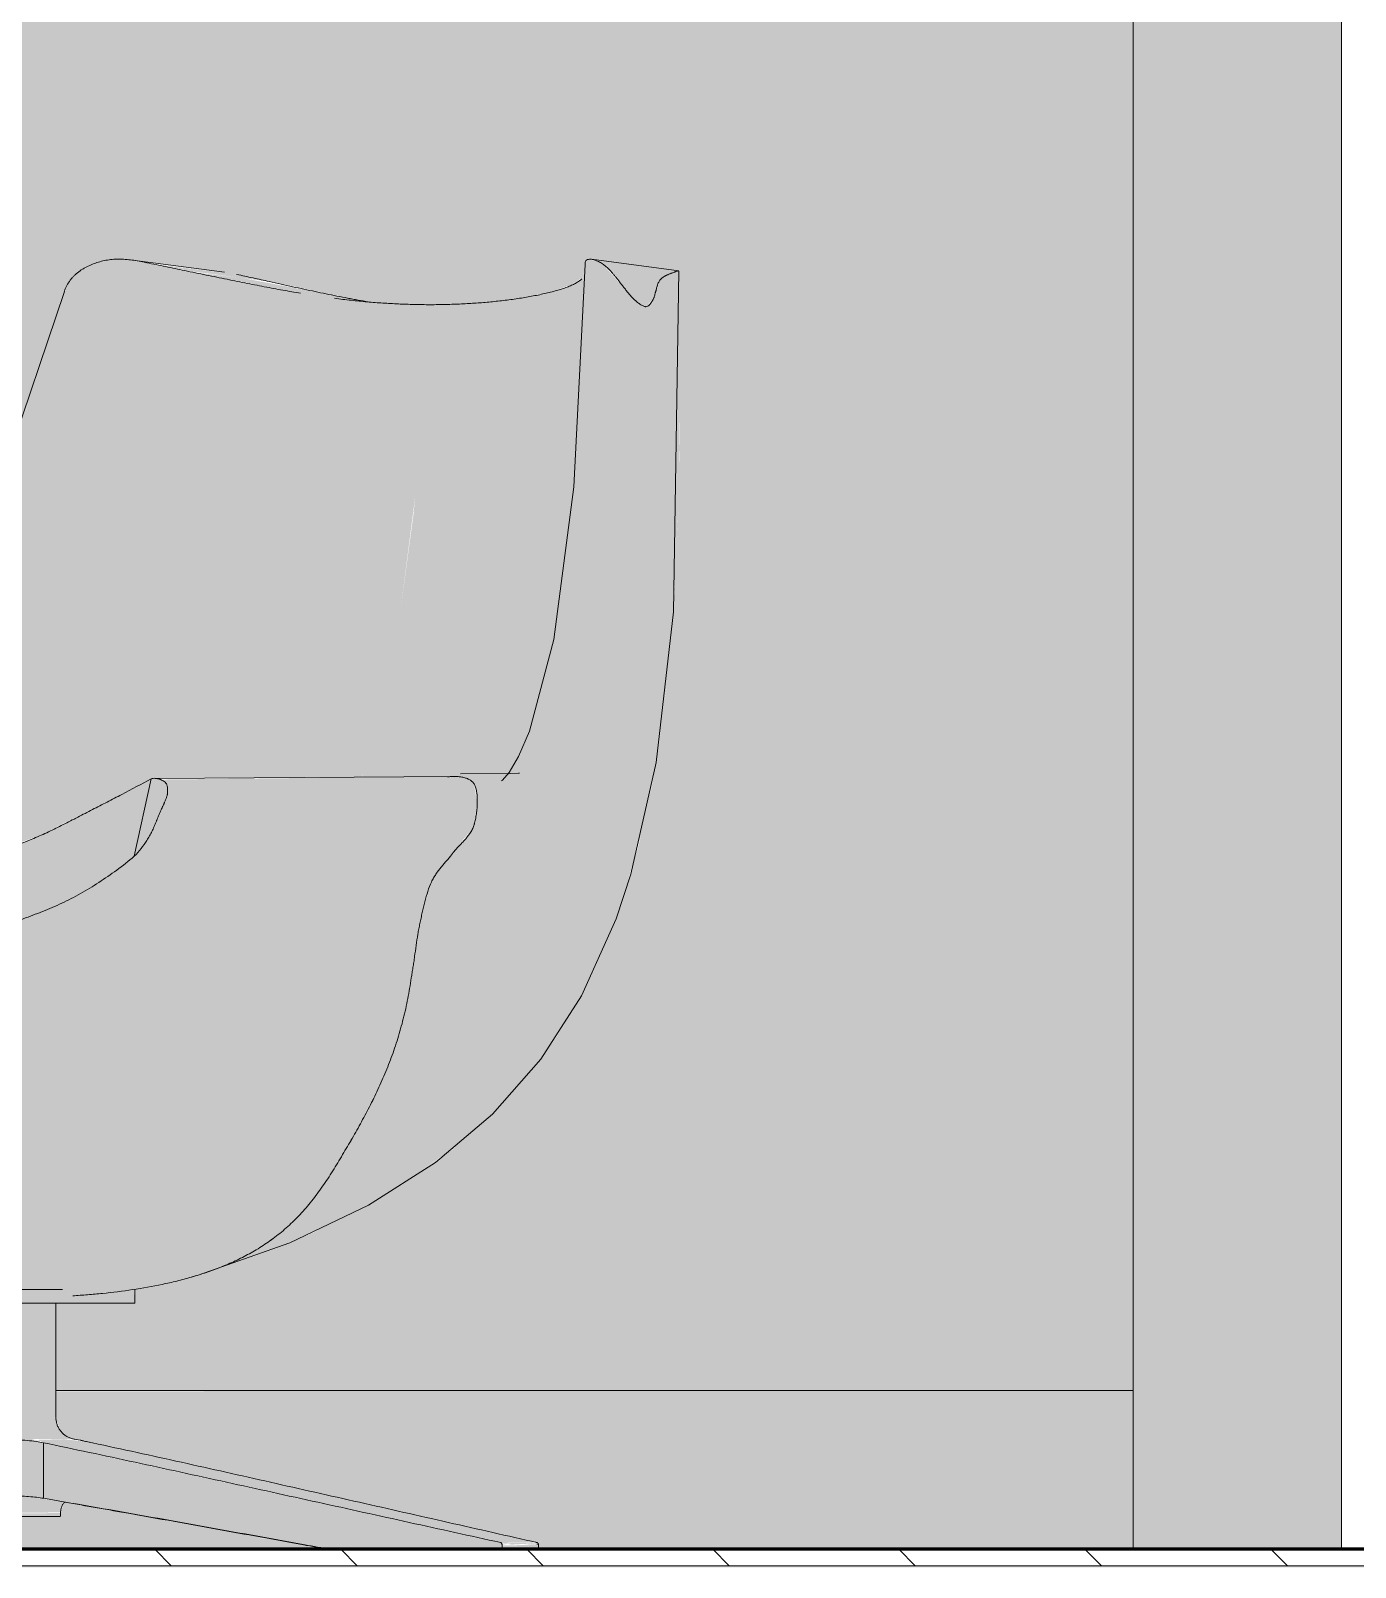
# Model space of a CAD drawing. Header units: inches. Extents: x -3547 to 717, y -19 to 229.
# Drawn here: x 370.15 to 400.36, y -0.03 to 35 of the extents above; entities that cross this region are included whole.
import ezdxf

# ---------------------------------------------------------------- set-up
doc = ezdxf.new("R2010")
doc.units = ezdxf.units.IN
doc.header["$MEASUREMENT"] = 0
doc.linetypes.add('Grid Line 1_2_', pattern=[0.875, 0.5, -0.125, 0.125, -0.125])
for name, color, linetype, lineweight in [('0-6', 130, 'Continuous', 5), ('A-FLOR-4', 10, 'Continuous', 60), ('A-FLOR-LEVL-1', 51, 'Grid Line 1_2_', 9), ('A-FLOR-MCUT-1', 7, 'Continuous', 18), ('A-FLOR-PATT-1', 250, 'Continuous', 9), ('A-FLOR-PATT-2', 253, 'Continuous', 9), ('A-WALL', 113, 'Continuous', 18), ('A-WALL-2', 113, 'Continuous', 5), ('I-FURN', 30, 'Continuous', 9), ('I-WALL', 2, 'Continuous', 18), ('I-WALL-1', 2, 'Continuous', 5)]:
    doc.layers.add(name, color=color, linetype=linetype, lineweight=lineweight)

# ---------------------------------------------------------------- blocks, each defined once
blk = doc.blocks.new('CTR - 1st Phase - Shell_rvt-5-INTERIOR ELEVATION - LOBBY _101_ - WEST WALL')
at = {"layer": 'A-FLOR-PATT-1'}
h = blk.add_hatch(dxfattribs=at)
h.set_pattern_fill('FP_15', color=256, style=0, pattern_type=2)
h.set_pattern_definition([(135, (0, 0), (-2.1213203, -2.1213203), [])])
h.paths.add_polyline_path([(3555.664, 0), (3823.324, 0), (3823.324, 0.375), (3369.852, 0.375), (3369.852, 0), (3553.86, 0)], flags=0)
at = {"layer": 'A-FLOR-PATT-2'}
h = blk.add_hatch(dxfattribs=at)
h.set_pattern_fill('FP_20', color=256, style=0, pattern_type=2)
h.set_pattern_definition([(0, (0, 0), (7.68, 1.92), [0.634, -5.126, 0.634, -5.126, -30.72]), (0, (0, 0), (7.68, 1.92), [-11.52, 0.634, -10.886, 0.634, -5.126, -13.44]), (0, (0, 0), (7.68, 1.92), [-28.8, 0.634, -3.206, 0.634, -8.966]), (120, (2.88, 0.96), (-5.5027688, 5.6910751), [0.634, -5.126, 0.634, -5.126, -30.72]), (120, (2.88, 0.96), (-5.5027688, 5.6910751), [-11.52, 0.634, -10.886, 0.634, -5.126, -13.44]), (120, (2.88, 0.96), (-5.5027688, 5.6910751), [-28.8, 0.634, -3.206, 0.634, -8.966]), (240, (3.84, 4.8), (-2.1772312, -7.6110751), [0.634, -5.126, 0.634, -5.126, -30.72]), (240, (3.84, 4.8), (-2.1772312, -7.6110751), [-11.52, 0.634, -10.886, 0.634, -5.126, -13.44]), (240, (3.84, 4.8), (-2.1772312, -7.6110751), [-28.8, 0.634, -3.206, 0.634, -8.966])])
h.paths.add_polyline_path([(3555.664, -0.035), (3823.324, -0.035), (3823.324, 0), (3369.852, 0), (3369.852, -0.035), (3553.86, -0.035)], flags=0)
at = {"layer": 'A-FLOR-4'}
blk.add_line((3823.324, 0.375), (3369.852, 0.375), dxfattribs=at)
at = {"layer": 'A-FLOR-MCUT-1'}
blk.add_line((3823.324, 0), (3369.852, 0), dxfattribs=at)
blk = doc.blocks.new('Basic Wall _ INT - W8BØF - _5_8 GYP - 2X8 WOOD_BATT_ - 5_8 GYP_ - ___-2320912-INTERIOR ELEVATION - LOBBY _101_ - WEST WALL')
at = {"layer": 'I-WALL'}
h = blk.add_hatch(color=256, dxfattribs=at)
h.paths.add_polyline_path([(3586.332, 3.918), (3607.391, 3.939), (3607.391, 4), (3563.475, 3.982), (3563.48, 3.918), (3579.116, 3.918)], flags=0)
h.paths.add_polyline_path([(3633.949, 3.918), (3633.949, 4), (3609.368, 3.978), (3609.368, 3.918), (3629.628, 3.918)], flags=0)
h.paths.add_polyline_path([(3555.127, 3.918), (3561.555, 3.939), (3561.549, 4), (3553.135, 3.983), (3553.37, 3.918), (3555.124, 3.918)], flags=0)
h.paths.add_polyline_path([(3485.324, 3.918), (3488.113, 3.939), (3488.113, 4), (3485.324, 3.989), (3485.324, 3.919)], flags=0)
h.paths.add_polyline_path([(3544.112, 3.918), (3544.408, 4), (3535.926, 3.984), (3535.932, 3.918), (3544.107, 3.918)], flags=0)
h.paths.add_polyline_path([(3490.091, 3.918), (3534.006, 3.939), (3534.001, 4), (3490.091, 3.988), (3490.091, 3.919)], flags=0)
h = blk.add_hatch(color=256, dxfattribs=at)
h.paths.add_polyline_path([(3629.628, 0.608), (3633.949, 0.608), (3633.949, 3.918), (3609.368, 3.918), (3609.368, 3.381), (3609.491, 3.066), (3609.63, 2.948), (3609.754, 2.887), (3609.784, 2.872), (3609.938, 2.862), (3609.938, 2.865), (3610.469, 2.746), (3615.415, 1.646), (3620.006, 0.608), (3622.412, 0.608)], flags=0)
h.paths.add_polyline_path([(3485.324, 0.608), (3494.96, 0.619), (3490.308, 1.445), (3490.194, 1.191), (3490.194, 1.125), (3488.01, 1.125), (3488.003, 1.217), (3487.884, 1.446), (3485.324, 0.994), (3485.324, 0.794)], flags=0)
h.paths.add_polyline_path([(3501.107, 0.608), (3523.472, 0.623), (3532.355, 2.621), (3533.691, 2.918), (3533.797, 2.996), (3533.953, 3.214), (3534.002, 3.424), (3534.001, 3.918), (3490.091, 3.918), (3490.091, 3.381), (3490.2, 3.087), (3490.384, 2.934), (3490.476, 2.887), (3490.507, 2.871), (3491.164, 2.751), (3496.132, 1.65), (3500.757, 0.608), (3501.067, 0.608)], flags=0)
h.paths.add_polyline_path([(3527.273, 0.608), (3534.307, 0.608), (3534.253, 1.131), (3534.001, 1.131), (3534.001, 1.752), (3533.97, 1.82), (3531.432, 1.371), (3527.504, 0.651)], flags=0)
h.paths.add_polyline_path([(3613.476, 0.608), (3614.262, 0.616), (3609.578, 1.443), (3609.479, 1.217), (3609.472, 1.148), (3609.472, 1.125), (3607.287, 1.125), (3607.286, 1.205), (3607.173, 1.446), (3602.464, 0.608), (3613.392, 0.608)], flags=0)
h.paths.add_polyline_path([(3535.643, 0.608), (3535.7, 1.131), (3535.675, 1.131), (3535.642, 0.608)], flags=0)
h.paths.add_polyline_path([(3538.839, 0.608), (3558.556, 0.627), (3554.068, 1.636), (3543.413, 1.636), (3539.428, 0.74)], flags=0)
h.paths.add_polyline_path([(3561.86, 0.608), (3561.795, 1.131), (3561.773, 1.131), (3561.841, 0.608)], flags=0)
h.paths.add_polyline_path([(3563.241, 0.608), (3570.209, 0.608), (3563.508, 1.819), (3563.455, 1.719), (3563.48, 1.719), (3563.48, 1.131), (3563.229, 1.131), (3563.175, 0.608), (3563.202, 0.608)], flags=0)
h.paths.add_polyline_path([(3574.421, 0.608), (3596.725, 0.608), (3606.572, 2.807), (3607.005, 2.887), (3607.178, 2.985), (3607.312, 3.134), (3607.391, 3.381), (3607.391, 3.918), (3563.476, 3.918), (3563.503, 3.247), (3563.615, 3.05), (3563.811, 2.909), (3564.028, 2.854), (3567.405, 2.118), (3574.074, 0.608)], flags=0)
h.paths.add_polyline_path([(3535.932, 1.583), (3535.962, 1.636), (3535.932, 1.633), (3535.932, 1.59)], flags=0)
h.paths.add_polyline_path([(3561.545, 1.586), (3561.544, 1.636), (3561.494, 1.628), (3561.544, 1.587)], flags=0)
h.paths.add_polyline_path([(3488.006, 3.079), (3488.035, 3.134), (3488.006, 3.08)], flags=0)
h.paths.add_polyline_path([(3485.324, 2.378), (3487.543, 2.865), (3487.543, 2.848), (3487.728, 2.887), (3487.912, 2.996), (3488.014, 3.102), (3488.113, 3.381), (3488.113, 3.918), (3485.324, 3.918), (3485.324, 2.389)], flags=0)
h.paths.add_polyline_path([(3488.594, 2.887), (3488.495, 2.823), (3488.754, 2.856), (3489.257, 2.866), (3489.67, 2.825), (3489.67, 2.842), (3489.549, 2.887), (3488.698, 2.887)], flags=0)
h.paths.add_polyline_path([(3607.912, 2.887), (3607.812, 2.825), (3608.077, 2.858), (3608.562, 2.866), (3608.987, 2.823), (3608.987, 2.842), (3608.835, 2.887), (3607.933, 2.887)], flags=0)
h.paths.add_polyline_path([(3540.265, 3.03), (3540.915, 3.03), (3544.107, 3.918), (3535.926, 3.918), (3535.932, 3.03), (3539.428, 3.03)], flags=0)
h.paths.add_polyline_path([(3557.217, 3.03), (3561.544, 3.037), (3561.544, 3.918), (3553.37, 3.918), (3556.566, 3.03), (3557.213, 3.03)], flags=0)
h = blk.add_hatch(color=256, dxfattribs=at)
h.paths.add_polyline_path([(3586.332, 0.375), (3596.344, 0.375), (3596.349, 0.481), (3596.349, 0.495), (3596.375, 0.529), (3596.725, 0.608), (3574.074, 0.608), (3574.339, 0.529), (3574.312, 0.51), (3574.451, 0.481), (3574.453, 0.375), (3579.116, 0.375)], flags=0)
h.paths.add_polyline_path([(3485.324, 0.375), (3496.31, 0.375), (3494.96, 0.608), (3485.324, 0.587), (3485.324, 0.454)], flags=0)
h.paths.add_polyline_path([(3633.949, 0.375), (3633.949, 0.608), (3620.006, 0.608), (3620.378, 0.507), (3620.36, 0.492), (3620.385, 0.472), (3620.387, 0.375), (3629.628, 0.375)], flags=0)
h.paths.add_polyline_path([(3501.137, 0.375), (3523.029, 0.375), (3523.035, 0.497), (3523.472, 0.515), (3523.06, 0.529), (3523.408, 0.608), (3500.846, 0.588), (3501.129, 0.506), (3501.133, 0.494), (3501.136, 0.481), (3501.137, 0.44)], flags=0)
h.paths.add_polyline_path([(3541.232, 0.375), (3559.633, 0.387), (3558.642, 0.608), (3538.839, 0.608), (3537.806, 0.375), (3539.428, 0.375)], flags=0)
h.paths.add_polyline_path([(3571.478, 0.375), (3570.209, 0.608), (3563.175, 0.608), (3563.163, 0.375), (3570.82, 0.375)], flags=0)
h.paths.add_polyline_path([(3526.004, 0.375), (3534.329, 0.394), (3534.293, 0.608), (3527.273, 0.608), (3526.232, 0.417)], flags=0)
h.paths.add_polyline_path([(3601.742, 0.375), (3615.596, 0.375), (3614.262, 0.608), (3602.464, 0.608), (3601.171, 0.375), (3601.703, 0.375)], flags=0)
h.paths.add_polyline_path([(3573.699, 0.514), (3573.785, 0.514), (3573.826, 0.51), (3573.986, 0.497), (3573.96, 0.517), (3573.726, 0.529), (3573.704, 0.517)], flags=0)
h.paths.add_polyline_path([(3573.719, 0.481), (3573.624, 0.5), (3573.675, 0.517), (3573.592, 0.514), (3573.615, 0.481), (3573.704, 0.481)], flags=0)
h.paths.add_polyline_path([(3523.696, 0.5), (3523.777, 0.512), (3523.888, 0.512), (3523.873, 0.529), (3523.442, 0.508), (3523.59, 0.506), (3523.656, 0.502)], flags=0)
blk.add_line((3633.949, 4), (3609.368, 4), dxfattribs=at)
blk = doc.blocks.new('Seating-Lounge_Chair-Teknion-BBMC_Metropolitan-R2013 - Lounge Chair-1463097-INTERIOR ELEVATION - LOBBY _101_ - WEST WALL')
at = {"layer": 'I-FURN'}
h = blk.add_hatch(color=256, dxfattribs=at)
h.paths.add_polyline_path([(3612.813, 6.689), (3614.411, 7.245), (3615.613, 7.768), (3617, 8.51), (3618.509, 9.57), (3619.373, 10.337), (3620.327, 11.418), (3620.59, 11.766), (3621.08, 12.508), (3621.37, 13.015), (3621.866, 14.052), (3622.114, 14.657), (3622.326, 15.273), (3622.767, 16.819), (3622.906, 17.463), (3623.098, 18.493), (3623.258, 19.631), (3623.387, 20.854), (3623.506, 22.499), (3623.579, 24.215), (3623.608, 26.682), (3623.592, 28.903), (3623.57, 29.525), (3623.413, 29.472), (3623.251, 29.394), (3623.173, 29.337), (3623.086, 29.159), (3622.986, 28.851), (3622.83, 28.709), (3622.561, 28.881), (3621.872, 29.659), (3621.76, 29.734), (3621.556, 29.786), (3621.493, 29.775), (3621.452, 29.725), (3621.423, 29.469), (3621.377, 29.347), (3621.062, 29.165), (3620.428, 28.991), (3619.624, 28.861), (3618.926, 28.794), (3618.282, 28.765), (3617.914, 28.756), (3617.73, 26.034), (3617.533, 23.964), (3617.244, 21.832), (3616.876, 19.896), (3616.366, 17.98), (3618.37, 17.999), (3618.692, 18.042), (3618.927, 17.812), (3619.002, 17.342), (3618.903, 16.867), (3618.635, 16.459), (3618.318, 16.112), (3618.088, 15.811), (3617.944, 15.589), (3617.768, 15.034), (3617.637, 14.385), (3617.332, 12.605), (3617.203, 12.117), (3617, 11.518), (3616.77, 10.962), (3616.375, 10.172), (3615.866, 9.288), (3615.491, 8.695), (3615.179, 8.279), (3614.857, 7.921), (3614.705, 7.768), (3614.294, 7.437), (3613.997, 7.239), (3613.792, 7.116), (3613.392, 6.918), (3612.813, 6.689)], flags=0)
h.paths.add_polyline_path([(3621.697, 19.583), (3621.697, 19.583), (3621.748, 19.804)], flags=0)
for points in [[(3622.83, 28.709), (3622.996, 28.881), (3623.173, 29.337), (3623.314, 29.429), (3623.585, 29.528), (3621.613, 29.788), (3621.776, 29.728), (3622.006, 29.543), (3622.227, 29.284), (3622.561, 28.881), (3622.719, 28.78)], [(3600.491, 15.023), (3601.657, 15.115), (3602.839, 15.239), (3604.139, 15.418), (3605.355, 15.627), (3606.265, 15.811), (3607.546, 16.134), (3608.978, 16.637), (3610.818, 17.562), (3611.592, 17.947), (3615.886, 17.976), (3616.359, 17.985), (3616.424, 18.169), (3616.876, 19.896), (3617.244, 21.832), (3617.573, 24.382), (3617.753, 26.277), (3617.914, 28.756), (3616.865, 28.794), (3616.108, 28.861), (3615.196, 28.981), (3614.309, 29.134), (3613.03, 29.387), (3611.069, 29.779), (3610.646, 29.779), (3610.463, 29.754), (3610.19, 29.665), (3609.914, 29.504), (3609.75, 29.369), (3609.598, 29.134), (3608.705, 26.374), (3608.321, 25.318), (3607.708, 23.824), (3607.037, 22.451), (3606.648, 21.752), (3606.389, 21.309), (3605.633, 20.249), (3604.8, 19.369), (3604.204, 18.89), (3603.649, 18.564), (3603.095, 18.329), (3602.277, 18.138), (3601.464, 18.076), (3599.95, 18.052), (3598.422, 18.035), (3599.033, 17.694), (3599.184, 17.593), (3599.476, 17.349), (3599.756, 16.966), (3599.873, 16.766), (3600.135, 16.13), (3600.489, 15.028)], [(3614.247, 29.283), (3613.392, 29.462), (3611.612, 29.68), (3612.501, 29.513), (3614.132, 29.298)], [(3616.55, 28.815), (3615.734, 28.967), (3613.62, 29.366), (3612.501, 29.496), (3614.775, 29.049), (3615.347, 28.959), (3616.207, 28.85), (3616.482, 28.82)], [(3613.501, 29.448), (3612.818, 29.549), (3613.392, 29.462)], [(3599.045, 13.157), (3601.122, 13.294), (3601.666, 13.339), (3602.98, 13.488), (3604.396, 13.698), (3605.699, 13.941), (3607.072, 14.264), (3608.618, 14.754), (3609.858, 15.281), (3611.167, 16.177), (3611.549, 17.947), (3609.784, 17.032), (3608.876, 16.587), (3607.52, 16.125), (3606.173, 15.788), (3604.337, 15.448), (3602.98, 15.256), (3601.657, 15.115), (3600.35, 15.015), (3598.96, 14.947), (3598.416, 14.928), (3596.818, 14.918), (3595.352, 14.951), (3594.53, 14.985), (3593.263, 15.079), (3591.744, 15.264), (3590.782, 15.418), (3589.607, 15.675), (3588.475, 16.013), (3587.404, 16.482), (3586.291, 17.32), (3585.579, 17.946), (3585.2, 16.193), (3585.897, 15.289), (3586.808, 14.693), (3587.801, 14.267), (3588.844, 13.943), (3589.94, 13.687), (3591.061, 13.488), (3592.646, 13.298), (3593.548, 13.22), (3594.592, 13.157), (3596.818, 13.257), (3598.96, 13.161)], [(3609.771, 6.156), (3610.787, 6.249), (3611.588, 6.374), (3612.143, 6.493), (3612.644, 6.636), (3612.644, 6.636), (3613.145, 6.811), (3613.473, 6.953), (3613.792, 7.116), (3614.294, 7.437), (3614.426, 7.533), (3614.705, 7.77), (3614.984, 8.048), (3615.368, 8.527), (3615.703, 9.021), (3616.016, 9.542), (3616.375, 10.172), (3616.77, 10.962), (3617.105, 11.804), (3617.341, 12.642), (3617.422, 13.041), (3617.54, 13.76), (3617.705, 14.754), (3617.801, 15.166), (3617.968, 15.627), (3618.204, 15.975), (3618.84, 16.769), (3618.913, 16.883), (3618.987, 17.395), (3618.913, 17.821), (3618.661, 17.979), (3617.513, 17.99), (3611.755, 17.927), (3611.898, 17.828), (3611.912, 17.567), (3611.755, 17.184), (3611.549, 16.71), (3611.388, 16.447), (3611.244, 16.265), (3611.137, 16.157), (3609.784, 15.249), (3608.405, 14.671), (3606.79, 14.197), (3605.281, 13.863), (3603.997, 13.637), (3602.384, 13.42), (3600.929, 13.278), (3599.659, 13.191), (3597.863, 13.106), (3596.82, 13.09), (3604.408, 8.512), (3604.408, 8.511), (3608.074, 6.3), (3609.533, 6.3), (3609.769, 6.158)], [(3611.167, 16.177), (3611.402, 16.466), (3611.549, 16.71), (3611.666, 16.963), (3611.924, 17.608), (3611.886, 17.836), (3611.739, 17.938), (3611.549, 17.947), (3611.248, 16.552)], [(3609.109, 3.381), (3609.368, 3.381), (3609.368, 5.984), (3607.672, 5.984), (3607.672, 3.381), (3609.053, 3.381)], [(3610.101, 5.984), (3611.178, 5.984), (3611.157, 6.3), (3610.615, 6.23), (3609.771, 6.156), (3609.533, 6.3), (3608.394, 6.3), (3608.394, 5.984), (3609.933, 5.984)], [(3609.099, 1.538), (3609.099, 2.804), (3608.727, 2.856), (3608.225, 2.866), (3607.803, 2.823), (3607.705, 2.805), (3607.705, 1.54), (3608.077, 1.581), (3608.562, 1.589), (3608.94, 1.56)], [(3616.423, 0.375), (3619.555, 0.375), (3619.553, 0.481), (3619.523, 0.529), (3609.099, 2.804), (3609.099, 1.538), (3615.196, 0.454), (3615.731, 0.375), (3616.089, 0.375)], [(3607.836, 1.201), (3609.479, 1.217), (3609.565, 1.457), (3608.759, 1.578), (3608.225, 1.589), (3607.699, 1.539), (3607.503, 1.495), (3607.597, 1.201), (3607.736, 1.201)], [(3607.98, 1.125), (3609.472, 1.125), (3609.472, 1.201), (3607.597, 1.189), (3607.597, 1.125), (3607.902, 1.125)], [(3615.596, 0.375), (3615.634, 0.375), (3615.354, 0.419)]]:
    blk.add_hatch(color=256, dxfattribs=at).paths.add_polyline_path(points, flags=0)
h = blk.add_hatch(color=256, dxfattribs=at)
h.paths.add_polyline_path([(3610.615, 6.23), (3610.789, 6.249), (3610.787, 6.249)], flags=0)
h.paths.add_polyline_path([(3605.61, 6.299), (3605.61, 6.3), (3605.581, 6.303)], flags=0)
h.paths.add_polyline_path([(3614.984, 8.048), (3615.369, 8.527), (3615.196, 8.3)], flags=0)
h.paths.add_polyline_path([(3614.411, 7.52), (3614.712, 7.775), (3614.704, 7.769), (3614.426, 7.533)], flags=0)
h.paths.add_polyline_path([(3616.947, 11.376), (3616.948, 11.379), (3616.947, 11.376)], flags=0)
h.paths.add_polyline_path([(3617.105, 11.804), (3617.264, 12.33), (3617.202, 12.117)], flags=0)
h.paths.add_polyline_path([(3618.416, 16.231), (3618.727, 16.576), (3618.686, 16.531), (3618.423, 16.238)], flags=0)
h.paths.add_polyline_path([(3599.948, 16.588), (3599.814, 16.867), (3599.873, 16.737)], flags=0)
h.paths.add_polyline_path([(3618.913, 16.883), (3619.001, 17.378), (3618.988, 17.37), (3618.933, 17.018)], flags=0)
h.paths.add_polyline_path([(3599.711, 17.043), (3599.593, 17.209), (3599.653, 17.119)], flags=0)
h.paths.add_polyline_path([(3599.433, 17.391), (3599.339, 17.477), (3599.391, 17.425)], flags=0)
h.paths.add_polyline_path([(3618.927, 17.812), (3618.682, 18.053), (3618.312, 17.988), (3618.692, 17.959), (3618.913, 17.821)], flags=0)
h = blk.add_hatch(color=256, dxfattribs=at)
h.paths.add_polyline_path([(3607.912, 2.887), (3609.754, 2.887), (3609.57, 2.996), (3609.473, 3.088), (3609.35, 3.381), (3607.672, 3.381), (3607.587, 3.056), (3607.373, 2.887), (3607.892, 2.887)], flags=0)
h.paths.add_polyline_path([(3609.476, 3.079), (3609.446, 3.134), (3609.476, 3.08)], flags=0)
h = blk.add_hatch(color=256, dxfattribs=at)
h.paths.add_polyline_path([(3596.849, 0.529), (3597.219, 0.529), (3607.613, 2.787), (3607.772, 2.836), (3607.852, 2.887), (3607.373, 2.887), (3597.156, 0.598)], flags=0)
h.paths.add_polyline_path([(3616.3, 1.446), (3610.138, 2.818), (3609.57, 2.887), (3608.947, 2.87), (3609.146, 2.794), (3613.392, 1.878), (3615.354, 1.447)], flags=0)
h.paths.add_polyline_path([(3619.523, 0.529), (3620.328, 0.535), (3616.282, 1.446), (3615.356, 1.446), (3619.251, 0.589)], flags=0)
h.paths.add_polyline_path([(3607.705, 2.807), (3607.812, 2.842), (3607.732, 2.817)], flags=0)
h = blk.add_hatch(color=256, dxfattribs=at)
h.paths.add_polyline_path([(3619.556, 0.375), (3620.386, 0.375), (3620.385, 0.481), (3619.553, 0.461), (3619.555, 0.375)], flags=0)
h.paths.add_polyline_path([(3596.998, 0.375), (3597.187, 0.375), (3597.184, 0.481), (3596.819, 0.481), (3596.819, 0.375), (3596.872, 0.375)], flags=0)
h = blk.add_hatch(color=256, dxfattribs=at)
h.paths.add_polyline_path([(3596.944, 0.481), (3597.081, 0.502), (3597.08, 0.52), (3596.825, 0.503), (3596.823, 0.494), (3596.89, 0.481)], flags=0)
h.paths.add_polyline_path([(3619.765, 0.481), (3620.055, 0.499), (3620.108, 0.5), (3620.139, 0.513), (3620.145, 0.522), (3619.673, 0.505), (3619.706, 0.497)], flags=0)
h.paths.add_polyline_path([(3619.556, 0.481), (3619.681, 0.497), (3619.673, 0.505), (3619.549, 0.497), (3619.553, 0.481)], flags=0)
h.paths.add_polyline_path([(3620.13, 0.481), (3620.381, 0.494), (3620.355, 0.514), (3620.211, 0.507), (3620.108, 0.481)], flags=0)
h = blk.add_hatch(color=256, dxfattribs=at)
h.paths.add_polyline_path([(3619.673, 0.505), (3619.706, 0.481), (3619.685, 0.502)], flags=0)
h.paths.add_polyline_path([(3620.13, 0.499), (3620.329, 0.529), (3619.523, 0.529), (3619.558, 0.512), (3619.9, 0.513), (3620.139, 0.513), (3620.134, 0.505)], flags=0)
h.paths.add_polyline_path([(3620.108, 0.481), (3620.108, 0.5), (3620.071, 0.494)], flags=0)
for p, q in [((3623.582, 29.529), (3621.596, 29.791)), ((3613.228, 29.495), (3611.13, 29.772)), ((3611.167, 16.177), (3611.549, 17.947)), ((3618.454, 17.998), (3611.629, 17.953)), ((3608.394, 6.3), (3609.532, 6.3)), ((3611.178, 5.984), (3608.394, 5.984)), ((3609.38, 3.381), (3609.38, 5.984)), ((3611.178, 5.984), (3611.178, 6.3)), ((3609.099, 2.804), (3609.099, 1.538)), ((3609.933, 2.866), (3609.802, 2.887)), ((3608.882, 1.125), (3607.597, 1.125)), ((3609.472, 1.125), (3608.882, 1.125)), ((3609.486, 1.125), (3609.486, 1.201)), ((3619.553, 0.481), (3619.555, 0.375)), ((3620.386, 0.375), (3620.385, 0.481))]:
    blk.add_line(p, q, dxfattribs=at)
at = {"layer": 'I-FURN', "flags": 128}
for points in [[(3623.587, 29.524), (3623.464, 21.755), (3623.072, 18.315), (3622.49, 15.77), (3622.154, 14.751), (3621.368, 12.997), (3620.439, 11.55), (3619.338, 10.301), (3618.039, 9.199), (3616.51, 8.222), (3614.718, 7.363), (3612.623, 6.626), (3612.483, 6.585)], [(3621.446, 29.676), (3621.194, 24.602), (3620.734, 21.12), (3620.179, 19.028), (3619.931, 18.453), (3619.714, 18.09), (3619.564, 17.916), (3619.544, 17.9)], [(3609.573, 29.059), (3608.23, 25.071), (3607.015, 22.389), (3605.86, 20.541), (3604.764, 19.324), (3603.732, 18.597), (3602.748, 18.228), (3601.697, 18.088), (3600.078, 18.057), (3598.135, 18.061)], [(3619.953, 18.075), (3619.93, 18.072), (3619.755, 18.062), (3618.606, 18.061)], [(3609.38, 3.381), (3609.381, 3.361), (3609.382, 3.341), (3609.384, 3.321), (3609.387, 3.301), (3609.39, 3.281), (3609.395, 3.262), (3609.4, 3.242), (3609.406, 3.223), (3609.412, 3.204), (3609.42, 3.186), (3609.428, 3.168), (3609.437, 3.15), (3609.447, 3.132), (3609.457, 3.115), (3609.468, 3.098), (3609.479, 3.082), (3609.492, 3.066), (3609.505, 3.051), (3609.518, 3.036), (3609.532, 3.022), (3609.547, 3.008), (3609.562, 2.995), (3609.578, 2.983), (3609.594, 2.971), (3609.61, 2.96), (3609.627, 2.949), (3609.645, 2.94), (3609.663, 2.931), (3609.681, 2.922), (3609.699, 2.915), (3609.718, 2.908), (3609.737, 2.902), (3609.756, 2.896), (3609.776, 2.892), (3609.795, 2.888), (3609.802, 2.887)], [(3609.575, 1.451), (3609.566, 1.438), (3609.556, 1.426), (3609.548, 1.413), (3609.539, 1.399), (3609.532, 1.386), (3609.525, 1.372), (3609.518, 1.358), (3609.512, 1.343), (3609.507, 1.329), (3609.502, 1.314), (3609.498, 1.299), (3609.494, 1.283), (3609.491, 1.268), (3609.489, 1.252), (3609.487, 1.237), (3609.486, 1.221), (3609.486, 1.206), (3609.486, 1.201)]]:
    blk.add_lwpolyline(points, dxfattribs=at)
at = {"layer": 'I-FURN'}
for points, knots in [([(3611.396, 29.725), (3611.288, 29.748), (3611.13, 29.775), (3610.95, 29.79), (3610.849, 29.794), (3610.75, 29.794), (3610.627, 29.786), (3610.486, 29.764), (3610.348, 29.728), (3610.217, 29.681), (3610.086, 29.622), (3609.958, 29.549), (3609.861, 29.479), (3609.802, 29.425), (3609.771, 29.393), (3609.75, 29.369), (3609.729, 29.344), (3609.701, 29.307), (3609.653, 29.239), (3609.604, 29.151), (3609.579, 29.086), (3609.572, 29.064)], [-1, -1, -1, -1, -0.9545455, -0.9318182, -0.9204545, -0.9090909, -0.8863636, -0.8636364, -0.8409091, -0.8181818, -0.7954545, -0.7727273, -0.75, -0.7386364, -0.7329545, -0.7272727, -0.7215909, -0.7159091, -0.7045455, -0.6818182, -0.6698753, -0.6698753, -0.6698753, -0.6698753]), ([(3621.452, 29.725), (3621.456, 29.752), (3621.481, 29.782), (3621.538, 29.794), (3621.579, 29.793), (3621.612, 29.789), (3621.649, 29.781), (3621.69, 29.768), (3621.733, 29.75), (3621.776, 29.729), (3621.819, 29.704), (3621.864, 29.674), (3621.909, 29.64), (3621.954, 29.601), (3621.997, 29.559), (3622.039, 29.513), (3622.075, 29.472), (3622.105, 29.437), (3622.128, 29.409), (3622.152, 29.381), (3622.183, 29.342), (3622.223, 29.29), (3622.264, 29.236), (3622.294, 29.197), (3622.312, 29.175), (3622.325, 29.159), (3622.339, 29.142), (3622.357, 29.119), (3622.39, 29.077), (3622.439, 29.015), (3622.49, 28.955), (3622.525, 28.917), (3622.546, 28.896), (3622.561, 28.881), (3622.577, 28.866), (3622.599, 28.847), (3622.639, 28.812), (3622.7, 28.766), (3622.759, 28.73), (3622.796, 28.716), (3622.816, 28.711), (3622.844, 28.707), (3622.88, 28.717), (3622.915, 28.749), (3622.939, 28.78), (3622.956, 28.805), (3622.969, 28.825), (3622.978, 28.838), (3622.982, 28.846), (3622.986, 28.851), (3622.99, 28.857), (3622.994, 28.864), (3623.001, 28.878), (3623.011, 28.897), (3623.02, 28.922), (3623.03, 28.956), (3623.039, 28.991), (3623.047, 29.019), (3623.051, 29.035), (3623.055, 29.047), (3623.058, 29.058), (3623.063, 29.074), (3623.07, 29.1), (3623.079, 29.137), (3623.09, 29.179), (3623.102, 29.217), (3623.118, 29.252), (3623.134, 29.283), (3623.152, 29.312), (3623.172, 29.337), (3623.196, 29.36), (3623.221, 29.379), (3623.244, 29.393), (3623.262, 29.404), (3623.276, 29.412), (3623.289, 29.419), (3623.308, 29.429), (3623.331, 29.439), (3623.359, 29.451), (3623.386, 29.462), (3623.413, 29.472), (3623.439, 29.482), (3623.464, 29.49), (3623.487, 29.498), (3623.507, 29.506), (3623.532, 29.514), (3623.568, 29.526), (3623.581, 29.53), (3623.585, 29.528)], [0, 0, 0, 0, 0.0526316, 0.0789474, 0.0921053, 0.1052632, 0.1184211, 0.1315789, 0.1447368, 0.1578947, 0.1710526, 0.1842105, 0.1973684, 0.2105263, 0.2236842, 0.2368421, 0.25, 0.2565789, 0.2631579, 0.2697368, 0.2763158, 0.2894737, 0.3026316, 0.3092105, 0.3125, 0.3157895, 0.3190789, 0.3223684, 0.3289474, 0.3421053, 0.3552632, 0.3618421, 0.3651316, 0.3684211, 0.3717105, 0.375, 0.3815789, 0.3947368, 0.4078947, 0.4144737, 0.4177632, 0.4210526, 0.4342105, 0.4473684, 0.4539474, 0.4605263, 0.4671053, 0.4703947, 0.4720395, 0.4736842, 0.4753289, 0.4769737, 0.4802632, 0.4868421, 0.4934211, 0.5, 0.5131579, 0.5197368, 0.5230263, 0.5263158, 0.5296053, 0.5328947, 0.5394737, 0.5526316, 0.5657895, 0.5789474, 0.5921053, 0.6052632, 0.6184211, 0.6315789, 0.6447368, 0.6578947, 0.6710526, 0.6776316, 0.6842105, 0.6907895, 0.6973684, 0.7105263, 0.7236842, 0.7368421, 0.75, 0.7631579, 0.7763158, 0.7894737, 0.8026316, 0.8157895, 0.8421053, 0.8947368, 0.8947368, 0.8947368, 0.8947368]), ([(3614.959, 29.016), (3614.893, 29.027), (3614.759, 29.05), (3614.555, 29.086), (3614.347, 29.125), (3614.134, 29.165), (3613.913, 29.208), (3613.612, 29.268), (3613.225, 29.346), (3612.751, 29.444), (3612.425, 29.511), (3612.26, 29.545)], [-0.4285714, -0.4285714, -0.4285714, -0.4285714, -0.3928571, -0.3571429, -0.3214286, -0.2857143, -0.25, -0.2142857, -0.1428571, -0.0714286, 0, 0, 0, 0]), ([(3614.247, 29.283), (3614.427, 29.243), (3614.692, 29.184), (3615.037, 29.109), (3615.292, 29.055), (3615.543, 29.003), (3615.791, 28.953), (3615.994, 28.913), (3616.153, 28.883), (3616.311, 28.854), (3616.445, 28.83), (3616.539, 28.814), (3616.557, 28.811)], [-1, -1, -1, -1, -0.9166667, -0.875, -0.8333333, -0.7916667, -0.75, -0.7083333, -0.6875, -0.6666667, -0.625, -0.6152321, -0.6152321, -0.6152321, -0.6152321]), ([(3617.914, 28.756), (3618.036, 28.756), (3618.278, 28.759), (3618.63, 28.772), (3618.966, 28.791), (3619.293, 28.818), (3619.574, 28.849), (3619.794, 28.877), (3619.955, 28.901), (3620.112, 28.926), (3620.266, 28.954), (3620.416, 28.984), (3620.558, 29.016), (3620.696, 29.05), (3620.829, 29.086), (3620.954, 29.125), (3621.064, 29.165), (3621.161, 29.208), (3621.278, 29.268), (3621.344, 29.315), (3621.377, 29.347)], [0, 0, 0, 0, 0.0714286, 0.1428571, 0.2142857, 0.2857143, 0.3571429, 0.3928571, 0.4285714, 0.4642857, 0.5, 0.5357143, 0.5714286, 0.6071429, 0.6428571, 0.6785714, 0.7142857, 0.75, 0.7857143, 0.8571429, 0.8571429, 0.8571429, 0.8571429]), ([(3617.914, 28.756), (3617.791, 28.756), (3617.549, 28.759), (3617.187, 28.772), (3616.837, 28.791), (3616.485, 28.818), (3616.175, 28.849), (3615.924, 28.877), (3615.797, 28.893), (3615.734, 28.901)], [-1, -1, -1, -1, -0.9285714, -0.8571429, -0.7857143, -0.7142857, -0.6428571, -0.6071429, -0.5714286, -0.5714286, -0.5714286, -0.5714286]), ([(3611.549, 17.947), (3611.326, 17.825), (3610.991, 17.646), (3610.546, 17.413), (3610.211, 17.243), (3609.878, 17.071), (3609.545, 16.898), (3609.212, 16.733), (3608.765, 16.534), (3608.312, 16.37), (3607.858, 16.226), (3607.519, 16.124), (3607.182, 16.029), (3606.845, 15.943), (3606.509, 15.863), (3606.061, 15.761), (3605.5, 15.645), (3604.831, 15.522), (3604.163, 15.413), (3603.279, 15.285), (3602.433, 15.184), (3601.568, 15.101), (3600.817, 15.039), (3600.13, 14.996), (3599.501, 14.964), (3599.036, 14.946), (3598.571, 14.931), (3597.95, 14.918), (3597.485, 14.914), (3597.175, 14.914)], [0, 0, 0, 0, 0.045455, 0.068182, 0.090909, 0.113636, 0.136364, 0.159091, 0.181818, 0.227273, 0.25, 0.272727, 0.295455, 0.318182, 0.340909, 0.363636, 0.409091, 0.454545, 0.5, 0.545455, 0.636364, 0.681818, 0.727273, 0.795455, 0.829545, 0.863636, 0.897727, 0.931818, 1, 1, 1, 1]), ([(3611.167, 16.177), (3611.221, 16.234), (3611.325, 16.352), (3611.436, 16.505), (3611.505, 16.624), (3611.543, 16.694), (3611.57, 16.746), (3611.595, 16.799), (3611.619, 16.854), (3611.642, 16.908), (3611.662, 16.954), (3611.677, 16.99), (3611.692, 17.027), (3611.71, 17.074), (3611.732, 17.13), (3611.755, 17.184), (3611.778, 17.236), (3611.798, 17.278), (3611.814, 17.311), (3611.826, 17.336), (3611.836, 17.357), (3611.843, 17.375), (3611.848, 17.388), (3611.854, 17.401), (3611.861, 17.418), (3611.875, 17.449), (3611.895, 17.494), (3611.911, 17.54), (3611.919, 17.572), (3611.923, 17.59), (3611.925, 17.604), (3611.926, 17.618), (3611.928, 17.637), (3611.929, 17.672), (3611.928, 17.723), (3611.919, 17.781), (3611.901, 17.83), (3611.87, 17.867), (3611.829, 17.898), (3611.792, 17.918), (3611.761, 17.93), (3611.739, 17.939), (3611.717, 17.945), (3611.686, 17.952), (3611.632, 17.958), (3611.583, 17.954), (3611.549, 17.947)], [0, 0, 0, 0, 0.1, 0.2, 0.25, 0.275, 0.3, 0.325, 0.35, 0.375, 0.4, 0.4125, 0.425, 0.45, 0.475, 0.5, 0.525, 0.55, 0.5625, 0.575, 0.5875, 0.59375, 0.6, 0.60625, 0.6125, 0.625, 0.65, 0.675, 0.6875, 0.69375, 0.7, 0.70625, 0.7125, 0.725, 0.75, 0.775, 0.8, 0.825, 0.85, 0.875, 0.8875, 0.9, 0.9125, 0.925, 0.95, 1, 1, 1, 1]), ([(3618.312, 17.988), (3618.325, 17.99), (3618.352, 17.993), (3618.408, 17.997), (3618.482, 17.999), (3618.573, 17.994), (3618.661, 17.981), (3618.745, 17.958), (3618.82, 17.923), (3618.883, 17.876), (3618.922, 17.826), (3618.944, 17.776), (3618.964, 17.717), (3618.987, 17.594), (3618.993, 17.423), (3618.982, 17.244), (3618.966, 17.112), (3618.947, 17.009), (3618.93, 16.944), (3618.92, 16.908), (3618.91, 16.875), (3618.895, 16.835), (3618.867, 16.773), (3618.806, 16.67), (3618.717, 16.564), (3618.622, 16.462), (3618.561, 16.399), (3618.514, 16.348), (3618.48, 16.31), (3618.452, 16.277), (3618.434, 16.254), (3618.424, 16.241), (3618.413, 16.227), (3618.401, 16.21), (3618.38, 16.184), (3618.344, 16.139), (3618.291, 16.077), (3618.228, 16.003), (3618.144, 15.905), (3618.064, 15.801), (3617.992, 15.686), (3617.927, 15.561), (3617.859, 15.381), (3617.791, 15.144), (3617.743, 14.936), (3617.711, 14.791), (3617.694, 14.708), (3617.68, 14.647), (3617.668, 14.586), (3617.652, 14.504), (3617.626, 14.358), (3617.595, 14.145), (3617.566, 13.933), (3617.542, 13.766), (3617.529, 13.684), (3617.523, 13.644)], [-0.5609756, -0.5609756, -0.5609756, -0.5609756, -0.5594512, -0.5579268, -0.554878, -0.5518293, -0.5487805, -0.5457317, -0.5426829, -0.5396341, -0.5365854, -0.535061, -0.5335366, -0.5304878, -0.5243902, -0.5213415, -0.5182927, -0.5152439, -0.5137195, -0.5129573, -0.5121951, -0.5106707, -0.5091463, -0.5060976, -0.5, -0.4969512, -0.4939024, -0.492378, -0.4908537, -0.4893293, -0.4885671, -0.488186, -0.4878049, -0.4870427, -0.4862805, -0.4847561, -0.4817073, -0.4786585, -0.4756098, -0.4695122, -0.4664634, -0.4634146, -0.4573171, -0.4512195, -0.445122, -0.4420732, -0.4405488, -0.4390244, -0.4375, -0.4359756, -0.4329268, -0.4268293, -0.4207317, -0.4176829, -0.4146341, -0.4146341, -0.4146341, -0.4146341]), ([(3618.416, 16.231), (3618.418, 16.234), (3618.424, 16.241), (3618.434, 16.254), (3618.452, 16.277), (3618.48, 16.31), (3618.514, 16.348), (3618.561, 16.399), (3618.622, 16.462), (3618.717, 16.564), (3618.806, 16.67), (3618.867, 16.773), (3618.895, 16.835), (3618.91, 16.875), (3618.92, 16.908), (3618.93, 16.944), (3618.947, 17.009), (3618.966, 17.112), (3618.982, 17.244), (3618.993, 17.423), (3618.987, 17.594), (3618.964, 17.717), (3618.944, 17.776), (3618.922, 17.826), (3618.883, 17.876), (3618.82, 17.923), (3618.745, 17.958), (3618.661, 17.981), (3618.573, 17.994), (3618.482, 17.999), (3618.408, 17.997), (3618.352, 17.993), (3618.325, 17.99), (3618.312, 17.988)], [0.48780488, 0.48780488, 0.48780488, 0.48780488, 0.48818598, 0.48856707, 0.48932927, 0.49085366, 0.49237805, 0.49390244, 0.49695122, 0.5, 0.50609756, 0.50914634, 0.51067073, 0.51219512, 0.51295732, 0.51371951, 0.5152439, 0.51829268, 0.52134146, 0.52439024, 0.5304878, 0.53353659, 0.53506098, 0.53658537, 0.53963415, 0.54268293, 0.54573171, 0.54878049, 0.55182927, 0.55487805, 0.55792683, 0.55945122, 0.56097561, 0.56097561, 0.56097561, 0.56097561]), ([(3599.045, 13.157), (3599.479, 13.175), (3600.132, 13.212), (3601.001, 13.278), (3601.656, 13.337), (3602.314, 13.405), (3602.977, 13.485), (3603.655, 13.578), (3604.394, 13.694), (3605.187, 13.833), (3605.899, 13.981), (3606.469, 14.11), (3606.899, 14.216), (3607.331, 14.334), (3607.765, 14.457), (3608.127, 14.57), (3608.417, 14.671), (3608.708, 14.778), (3609.077, 14.916), (3609.443, 15.071), (3609.731, 15.211), (3610.013, 15.365), (3610.499, 15.661), (3610.903, 15.958), (3611.167, 16.177)], [0, 0, 0, 0, 0.111111, 0.166667, 0.222222, 0.277778, 0.333333, 0.388889, 0.444444, 0.513889, 0.583333, 0.618056, 0.652778, 0.6875, 0.722222, 0.756944, 0.774306, 0.791667, 0.826389, 0.861111, 0.878472, 0.895833, 0.930556, 1, 1, 1, 1]), ([(3615.945, 9.421), (3616.019, 9.544), (3616.165, 9.791), (3616.376, 10.171), (3616.546, 10.495), (3616.677, 10.759), (3616.771, 10.961), (3616.861, 11.167), (3616.977, 11.445), (3617.109, 11.801), (3617.245, 12.245), (3617.342, 12.625), (3617.406, 12.933), (3617.446, 13.166), (3617.477, 13.363), (3617.5, 13.503), (3617.513, 13.583), (3617.526, 13.664), (3617.542, 13.766), (3617.566, 13.933), (3617.595, 14.145), (3617.626, 14.358), (3617.652, 14.504), (3617.668, 14.586), (3617.676, 14.627), (3617.681, 14.647)], [0.2926829, 0.2926829, 0.2926829, 0.2926829, 0.304878, 0.3170732, 0.3292683, 0.3353659, 0.3414634, 0.347561, 0.3536585, 0.3658537, 0.3780488, 0.3902439, 0.3963415, 0.402439, 0.4085366, 0.4115854, 0.4131098, 0.4146341, 0.4176829, 0.4207317, 0.4268293, 0.4329268, 0.4359756, 0.4375, 0.4390244, 0.4390244, 0.4390244, 0.4390244]), ([(3616.579, 10.561), (3616.512, 10.43), (3616.376, 10.171), (3616.165, 9.791), (3615.945, 9.421), (3615.761, 9.111), (3615.61, 8.869), (3615.531, 8.753), (3615.491, 8.695)], [-0.32926829, -0.32926829, -0.32926829, -0.32926829, -0.31707317, -0.30487805, -0.29268293, -0.2804878, -0.27439024, -0.26829268, -0.26829268, -0.26829268, -0.26829268]), ([(3609.763, 6.156), (3609.876, 6.163), (3610.103, 6.179), (3610.557, 6.219), (3611.132, 6.29), (3611.691, 6.389), (3612.14, 6.49), (3612.475, 6.58), (3612.812, 6.686), (3613.146, 6.808), (3613.472, 6.949), (3613.792, 7.111), (3614.108, 7.3), (3614.413, 7.515), (3614.707, 7.764), (3614.987, 8.042), (3615.204, 8.302), (3615.37, 8.524), (3615.451, 8.638), (3615.491, 8.695)], [0.0487805, 0.0487805, 0.0487805, 0.0487805, 0.0609756, 0.0731707, 0.097561, 0.1219512, 0.1341463, 0.1463415, 0.1585366, 0.1707317, 0.1829268, 0.195122, 0.2073171, 0.2195122, 0.2317073, 0.2439024, 0.2560976, 0.2621951, 0.2682927, 0.2682927, 0.2682927, 0.2682927]), ([(3613.471, 6.952), (3613.363, 6.902), (3613.146, 6.808), (3612.812, 6.686), (3612.475, 6.58), (3612.14, 6.49), (3611.691, 6.389), (3611.132, 6.29), (3610.557, 6.219), (3610.103, 6.179), (3609.876, 6.163), (3609.763, 6.156)], [-0.1829268, -0.1829268, -0.1829268, -0.1829268, -0.1707317, -0.1585366, -0.1463415, -0.1341463, -0.1219512, -0.097561, -0.0731707, -0.0609756, -0.0487805, -0.0487805, -0.0487805, -0.0487805]), ([(3607.705, 2.807), (3607.783, 2.823), (3607.898, 2.84), (3608.051, 2.856), (3608.155, 2.864), (3608.309, 2.872), (3608.513, 2.871), (3608.73, 2.858), (3608.931, 2.834), (3609.047, 2.815), (3609.099, 2.804)], [-1, -1, -1, -1, -0.785714, -0.732143, -0.678571, -0.571429, -0.428571, -0.285714, -0.142857, 0, 0, 0, 0]), ([(3610.216, 2.801), (3610.139, 2.818), (3610.059, 2.835), (3609.995, 2.851), (3609.961, 2.859), (3609.938, 2.865), (3609.933, 2.866), (3609.932, 2.866)], [-1, -1, -1, -1, -0.7857143, -0.7321429, -0.6785714, -0.5714286, -0.5038626, -0.5038626, -0.5038626, -0.5038626]), ([(3609.932, 2.866), (3609.932, 2.866), (3609.938, 2.864), (3609.979, 2.854), (3610.058, 2.835), (3610.121, 2.821), (3610.143, 2.816)], [-0.4996957, -0.4996957, -0.4996957, -0.4996957, -0.4285714, -0.2857143, -0.1428571, -0.0713745, -0.0713745, -0.0713745, -0.0713745]), ([(3615.634, 0.375), (3615.443, 0.409), (3614.59, 0.563), (3613.075, 0.836), (3611.086, 1.194), (3609.761, 1.424), (3609.099, 1.538)], [-0.8220413, -0.8220413, -0.8220413, -0.8220413, -0.75, -0.5, -0.25, 0, 0, 0, 0]), ([(3609.579, 1.45), (3610.074, 1.364), (3611.229, 1.163), (3613.046, 0.835), (3614.556, 0.563), (3615.406, 0.409), (3615.596, 0.375)], [-0.9374309, -0.9374309, -0.9374309, -0.9374309, -0.75, -0.5, -0.25, -0.1781855, -0.1781855, -0.1781855, -0.1781855]), ([(3619.523, 0.529), (3619.529, 0.528), (3619.536, 0.524), (3619.545, 0.513), (3619.551, 0.5), (3619.553, 0.489), (3619.553, 0.481)], [-1, -1, -1, -1, -0.666667, -0.5, -0.333333, 0, 0, 0, 0]), ([(3620.385, 0.481), (3620.384, 0.489), (3620.382, 0.5), (3620.378, 0.51), (3620.376, 0.513)], [-1, -1, -1, -1, -0.6666667, -0.5, -0.5, -0.5, -0.5])]:
    blk.add_open_spline(points, degree=3, knots=knots, dxfattribs=at)
for points in [[(3612.26, 29.545), (3612.116, 29.575), (3611.827, 29.635), (3611.54, 29.695), (3611.396, 29.725)], [(3613.501, 29.448), (3613.626, 29.42), (3613.876, 29.366), (3614.124, 29.311), (3614.247, 29.283)], [(3621.447, 29.635), (3621.447, 29.665), (3621.448, 29.695), (3621.452, 29.725)], [(3617.357, 12.703), (3617.352, 12.682), (3617.348, 12.661), (3617.343, 12.641)], [(3617.105, 11.804), (3617.056, 11.658), (3617.003, 11.516), (3616.947, 11.376)], [(3616.947, 11.376), (3616.919, 11.306), (3616.861, 11.167), (3616.771, 10.961), (3616.677, 10.759), (3616.612, 10.627), (3616.579, 10.561)], [(3614.411, 7.52), (3614.311, 7.443), (3614.209, 7.371), (3614.106, 7.304)], [(3614.106, 7.304), (3614.003, 7.237), (3613.792, 7.111), (3613.579, 7.003), (3613.471, 6.952)], [(3609.099, 2.804), (3609.795, 2.658), (3611.185, 2.363), (3613.27, 1.905), (3615.354, 1.447), (3617.439, 0.988), (3618.828, 0.682), (3619.523, 0.529)], [(3620.355, 0.529), (3619.679, 0.682), (3618.328, 0.988), (3616.3, 1.447), (3614.273, 1.904), (3612.244, 2.362), (3610.892, 2.656), (3610.216, 2.801)], [(3609.099, 1.538), (3609.051, 1.546), (3608.944, 1.561), (3608.761, 1.579), (3608.629, 1.587), (3608.562, 1.589)], [(3620.329, 0.529), (3620.334, 0.528), (3620.339, 0.525), (3620.343, 0.521)], [(3620.37, 0.521), (3620.366, 0.525), (3620.36, 0.528), (3620.355, 0.529)], [(3620.357, 0.492), (3620.358, 0.489), (3620.358, 0.485), (3620.358, 0.481)]]:
    blk.add_open_spline(points, degree=3, dxfattribs=at)

msp = doc.modelspace()

# ---------------------------------------------------------------- hatches: boundary and pattern name
at = {"layer": 'A-WALL-2'}
msp.add_hatch(color=256, dxfattribs=at).paths.add_polyline_path([(400.04708, 0.375), (400.04708, 108.875), (395.29708, 108.875), (395.29708, 0.375)], flags=0)
at = {"layer": 'I-WALL-1'}
h = msp.add_hatch(color=256, dxfattribs=at)
h.paths.add_polyline_path([(246.67208, 4), (249.46176, 4), (249.46176, 5.98425), (247.65204, 5.98425), (247.65154, 6.30344), (246.85801, 6.45431), (246.67208, 6.4792), (246.67208, 4.19075)], flags=0)
h.paths.add_polyline_path([(251.43898, 4), (295.35497, 4), (295.36402, 6.56177), (293.99829, 6.58739), (292.79122, 6.64832), (291.75602, 6.73585), (291.13432, 6.80838), (290.12038, 6.96817), (289.26108, 7.15244), (288.37154, 7.40886), (287.66676, 7.67775), (286.9616, 8.03534), (286.61872, 8.24702), (286.14371, 8.60083), (285.56432, 9.14281), (285.26182, 9.47247), (284.73186, 10.09279), (283.53619, 11.4708), (281.8047, 13.39851), (280.16659, 15.16402), (278.21484, 17.23254), (278.09103, 17.53365), (278.04412, 17.91591), (278.04412, 18.72763), (278.1034, 19.04095), (278.36224, 19.11096), (279.36557, 18.80812), (281.8831, 18.05155), (282.40287, 18.11061), (282.58275, 18.17761), (282.73602, 18.37619), (282.9803, 18.81679), (283.20048, 19.37544), (283.48002, 20.18477), (284.00932, 21.33714), (284.55891, 22.67855), (285.05342, 24.05095), (285.49912, 25.45807), (285.9223, 26.97456), (286.30951, 28.5497), (286.37371, 28.82917), (286.53195, 29.28756), (286.78445, 29.6638), (287.09752, 29.94505), (287.45548, 30.14143), (287.85022, 30.25677), (288.27745, 30.28882), (290.68584, 29.98212), (292.35843, 29.84536), (294.19803, 29.74297), (296.07191, 29.67422), (297.16802, 29.65223), (299.7411, 29.61328), (302.2671, 29.60377), (306.1812, 29.63529), (310.23186, 29.70329), (315.70179, 29.61328), (319.30126, 29.60623), (321.28996, 29.61858), (325.50932, 29.72169), (327.0914, 29.79659), (329.3366, 29.96748), (330.48392, 30.09457), (331.97703, 30.2831), (332.42669, 30.22794), (332.79201, 30.10343), (333.08071, 29.94505), (333.39378, 29.6638), (333.64627, 29.28756), (333.80452, 28.82917), (334.1886, 27.23303), (334.59745, 25.7354), (335.05202, 24.26892), (335.42235, 23.20494), (335.81341, 22.18594), (336.27716, 21.09225), (336.79469, 19.94521), (337.01579, 19.25168), (337.2808, 18.63769), (337.52497, 18.25976), (337.64365, 18.14857), (337.71556, 18.12132), (338.236, 18.05282), (338.38092, 18.06068), (340.20685, 18.62048), (340.87128, 18.82492), (341.75848, 19.10301), (342.05367, 19.06194), (342.14062, 18.70943), (342.13092, 17.85004), (342.05367, 17.44257), (341.90608, 17.15707), (341.45152, 16.66831), (340.10943, 15.26604), (338.03291, 13.02489), (336.1797, 10.94173), (334.32127, 8.85287), (333.70133, 8.34423), (333.4841, 8.20048), (333.1039, 7.96999), (332.42505, 7.64272), (331.73597, 7.38697), (331.23052, 7.23365), (330.36833, 7.02745), (329.29111, 6.84332), (328.3343, 6.72739), (327.26218, 6.63953), (325.89121, 6.57813), (324.80201, 6.56081), (324.82844, 4), (368.73924, 4), (368.73924, 5.98425), (366.95842, 5.98425), (366.95842, 6.29864), (366.14252, 6.45277), (365.62037, 6.58604), (364.88746, 6.84203), (363.62717, 7.43238), (354.21348, 11.87566), (348.06183, 14.75419), (347.24515, 15.28901), (346.54803, 16.19297), (346.49565, 16.42051), (346.49565, 16.75427), (346.57612, 17.46478), (346.6301, 17.70814), (346.77959, 17.92076), (347.03673, 17.94489), (347.68002, 17.95547), (349.52881, 17.97566), (363.08948, 18.09722), (363.73487, 18.15887), (364.6197, 18.39355), (365.19128, 18.66585), (365.75246, 19.03317), (366.36955, 19.58322), (367.06097, 20.36043), (367.84479, 21.48529), (368.58179, 22.82622), (369.23831, 24.24745), (369.92785, 26.01498), (370.42824, 27.49177), (370.94602, 29.1339), (371.13202, 29.39675), (371.31658, 29.5487), (371.5653, 29.67894), (371.94695, 29.77398), (372.12302, 29.79317), (372.62132, 29.75224), (374.8683, 29.44346), (377.62303, 28.86056), (378.01448, 28.8076), (378.88167, 28.76493), (379.73883, 28.76729), (380.27388, 28.79382), (380.97271, 28.86056), (381.60412, 28.95867), (382.0319, 29.05342), (382.4888, 29.2108), (382.73592, 29.37519), (382.79288, 29.54513), (382.81219, 29.74002), (382.84823, 29.78344), (383.04265, 29.7777), (384.93303, 29.51712), (384.95655, 25.94856), (384.91721, 23.92465), (384.83553, 22.1486), (384.77305, 21.31967), (384.63338, 19.85436), (384.47871, 18.70222), (384.31333, 17.74602), (384.03667, 16.50427), (383.85483, 15.8606), (383.45397, 14.63466), (383.21401, 14.05197), (382.84512, 13.26842), (382.5094, 12.6415), (382.14947, 12.071), (381.65452, 11.39263), (381.16341, 10.826), (380.60523, 10.22966), (379.92236, 9.6269), (379.74762, 9.47497), (378.1855, 8.41613), (376.59473, 7.5977), (375.74351, 7.23851), (374.49291, 6.80161), (373.82397, 6.58289), (373.15205, 6.41594), (372.52619, 6.29534), (372.52619, 5.98425), (370.71646, 5.98425), (370.71646, 4), (395.29708, 4), (395.29708, 35.75), (395.04708, 35.75), (395.04708, 37.73269), (394.79708, 37.73269), (394.79708, 38.725), (395.04708, 38.725), (395.04708, 39.00192), (394.79708, 39.00192), (394.79708, 39.18654), (395.04708, 39.18654), (395.04708, 39.55577), (394.79708, 39.55577), (394.79708, 40.8012), (395.04708, 40.8012), (395.04708, 41.03269), (394.79708, 41.03269), (394.79708, 42.11731), (395.04708, 42.11731), (395.04708, 42.97115), (394.79708, 42.97115), (394.79708, 44.05577), (395.04708, 44.05577), (395.04708, 44.17115), (394.79708, 44.17115), (394.79708, 45.53269), (395.04708, 45.53269), (395.04708, 45.60192), (394.79708, 45.60192), (394.79708, 45.875), (393.79708, 45.875), (393.79708, 49.875), (394.79708, 49.89008), (394.79708, 50.30962), (395.04708, 50.30962), (395.04708, 50.60962), (394.79708, 50.60962), (394.79708, 51.76346), (395.04708, 51.76346), (395.04708, 52.10962), (394.79708, 52.10962), (394.79708, 52.29423), (395.04708, 52.29423), (395.04708, 52.59423), (394.79708, 52.59423), (394.79708, 53.74808), (395.04708, 53.74808), (395.04708, 54.025), (394.79708, 54.025), (394.79708, 55.17885), (395.04708, 55.17885), (395.04708, 55.50192), (394.79708, 55.50192), (394.79708, 56.58654), (395.04708, 56.58654), (395.04708, 56.86346), (394.79708, 56.86346), (394.79708, 58.10889), (395.04708, 58.10889), (395.04708, 60), (395.29708, 60), (395.29708, 108.875), (246.67208, 108.875), (246.67208, 29.63564), (247.90794, 29.78613), (248.18437, 29.77909), (248.3672, 29.7541), (248.64007, 29.66473), (248.91544, 29.50442), (249.07999, 29.36894), (249.23221, 29.1339), (250.12531, 26.37397), (250.50873, 25.31763), (251.1218, 23.8237), (251.79245, 22.45077), (252.06802, 21.95378), (252.46011, 21.28162), (253.19726, 20.24888), (254.03032, 19.36861), (254.62556, 18.8903), (255.18124, 18.56361), (255.73458, 18.32943), (256.55306, 18.13757), (257.81978, 18.06292), (258.88005, 18.0524), (263.49279, 18.03156), (269.62154, 17.98335), (273.29322, 17.93905), (273.41943, 17.91716), (273.54813, 17.70814), (273.6302, 17.23839), (273.69025, 16.66831), (273.68257, 16.42051), (273.6302, 16.19297), (272.93307, 15.28901), (271.91202, 14.64211), (268.23642, 12.9365), (261.84911, 9.94025), (255.0239, 6.74064), (254.54649, 6.58289), (253.81119, 6.40304), (253.21981, 6.27765), (253.19967, 5.98425), (251.43898, 5.98425), (251.43898, 4.19075)], flags=0)
h.paths.add_polyline_path([(322.90447, 4), (322.93222, 6.56081), (311.54693, 6.56081), (311.54693, 5.6819), (311.58089, 5.6819), (311.62211, 5.34709), (311.74789, 5.03916), (311.85187, 4.88502), (311.93781, 4.78493), (312.12406, 4.6545), (312.33847, 4.57427), (314.42296, 4), (322.89742, 4)], flags=0)
h.paths.add_polyline_path([(305.75674, 4), (308.08291, 4.66694), (308.29193, 4.84492), (308.43095, 5.04024), (308.52213, 5.2471), (308.5563, 5.34828), (308.59734, 5.6819), (308.6313, 5.6819), (308.6313, 6.56081), (297.24483, 6.56081), (297.28081, 4), (305.75651, 4)], flags=0)
h.paths.add_polyline_path([(382.93671, 18.00341), (383.06724, 18.33579), (382.9393, 18.01005)], flags=0)
h.paths.add_polyline_path([(289.0817, 45.39468), (288.73161, 45.39468), (288.73161, 73.21447), (342.60862, 73.21447), (342.60862, 45.39468), (301.56842, 45.39468)], flags=0)
h.paths.add_polyline_path([(393.92208, 46), (394.79708, 46), (394.79708, 46.75577), (395.04708, 46.75577), (395.04708, 46.98654), (394.79708, 46.98654), (394.79708, 47.17115), (395.04708, 47.17115), (395.04708, 47.54038), (394.79708, 47.54038), (394.79708, 48.69423), (395.04708, 48.69423), (395.04708, 48.94808), (394.79708, 48.94808), (394.79708, 49.75), (393.92208, 49.75), (393.92208, 46.08654)], flags=0)

# ---------------------------------------------------------------- linework, layer by layer
at = {"layer": 'A-FLOR-LEVL-1'}
msp.add_line((82.84708, 0), (641.36474, 0), dxfattribs=at)
at = {"layer": 'A-WALL'}
for p, q in [((395.29708, 0.375), (395.29708, 108.875)), ((400.04708, 108.875), (400.04708, 0.375))]:
    msp.add_line(p, q, dxfattribs=at)

# ---------------------------------------------------------------- block references
at = {"layer": '0-6'}
msp.add_blockref('CTR - 1st Phase - Shell_rvt-5-INTERIOR ELEVATION - LOBBY _101_ - WEST WALL', (-3238.65165, 0), dxfattribs=at)
at = {"layer": 'I-FURN'}
msp.add_blockref('Seating-Lounge_Chair-Teknion-BBMC_Metropolitan-R2013 - Lounge Chair-1463097-INTERIOR ELEVATION - LOBBY _101_ - WEST WALL', (-3238.65165, 0), dxfattribs=at)
at = {"layer": 'I-WALL'}
msp.add_blockref('Basic Wall _ INT - W8BØF - _5_8 GYP - 2X8 WOOD_BATT_ - 5_8 GYP_ - ___-2320912-INTERIOR ELEVATION - LOBBY _101_ - WEST WALL', (-3238.65165, 0), dxfattribs=at)

doc.saveas('drawing.dxf')
